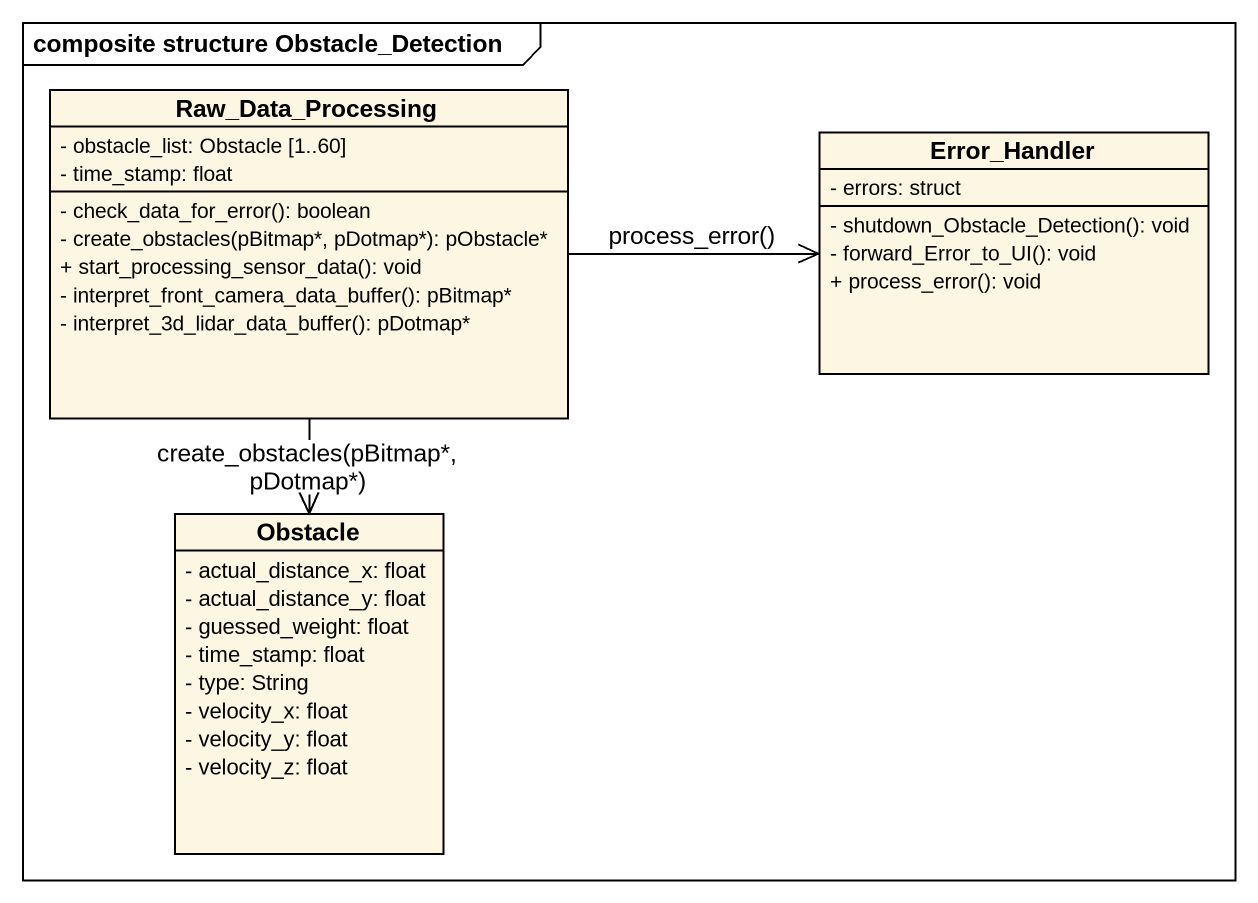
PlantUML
@startuml
mainframe composite structure Obstacle_Detection
hide circle
hide empty members
skinparam classAttributeIconSize 0
class Raw_Data_Processing {
  - obstacle_list: Obstacle [1..60]
  - time_stamp: float
  - check_data_for_error(): boolean
  - create_obstacles(pBitmap*, pDotmap*): pObstacle*
  + start_processing_sensor_data(): void
  - interpret_front_camera_data_buffer(): pBitmap*
  - interpret_3d_lidar_data_buffer(): pDotmap*
}
class Error_Handler {
  - errors: struct
  - shutdown_Obstacle_Detection(): void
  - forward_Error_to_UI(): void
  + process_error(): void
}
class Obstacle {
  - actual_distance_x: float
  - actual_distance_y: float
  - guessed_weight: float
  - time_stamp: float
  - type: String
  - velocity_x: float
  - velocity_y: float
  - velocity_z: float
}
Raw_Data_Processing -right-> Error_Handler : process_error()
Raw_Data_Processing --> Obstacle : create_obstacles(pBitmap*, pDotmap*)
@enduml
